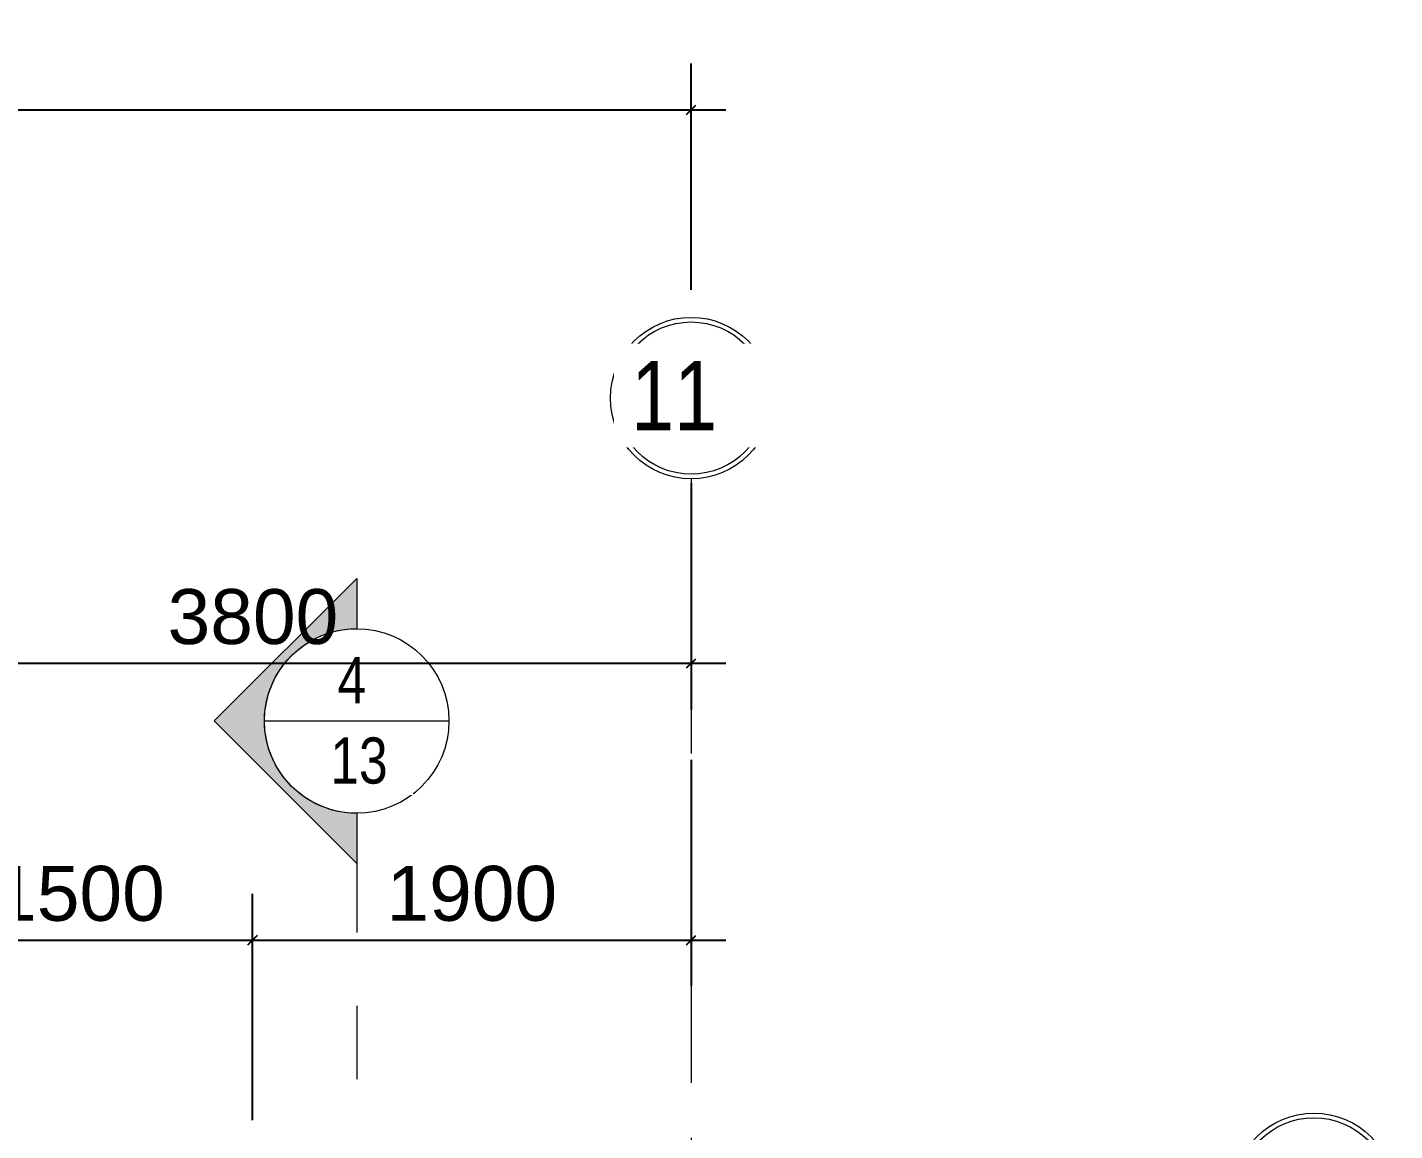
# Model space of a CAD drawing. Header units: millimetres. Extents: x -20510 to 108935, y -243239 to 20306.
# Drawn here: x 34272 to 40200, y -54826 to -50043 of the extents above; entities that cross this region are included whole.
import ezdxf

# ---------------------------------------------------------------- set-up
doc = ezdxf.new("R2010")
doc.units = ezdxf.units.MM
for name, pattern in [('Abgebrochen', [714.375, 476.25, -238.125]), ('Aligning Line', [635, 317.5, -317.5]), ('Hidden', [714.375, 476.25, -238.125])]:
    doc.linetypes.add(name, pattern=pattern)
for name, color, linetype, lineweight in [('A-ANNO-DIMS', 1, 'Continuous', 9), ('G-ANNO-SYMB', 6, 'Abgebrochen', 9), ('S-GRID', 1, 'Continuous', 9), ('S-GRID-IDEN', 1, 'Continuous', 9)]:
    doc.layers.add(name, color=color, linetype=linetype, lineweight=lineweight)
doc.styles.add('Arial', font='arial.ttf', dxfattribs={"width": 0.8, "height": 250})
doc.styles.add('Arial_1', font='arial.ttf', dxfattribs={"width": 0.8, "height": 200})
doc.styles.add('Arial_5', font='arial.ttf', dxfattribs={"height": 238.125})
doc.dimstyles.new('SecretInternalLinAngDimStyle5p4736185', dxfattribs={"dimscale": 304.8, "dimtxt": 242.94927, "dimasz": 0.130208, "dimexe": 0.656168, "dimexo": 0.0625, "dimgap": 0.260417, "dimtad": 1, "dimdec": 0, "dimrnd": 100, "dimzin": 0, "dimdsep": 46, "dimtxsty": 'Arial_5', "dimblk1": 'OBLIQUE', "dimblk2": 'OBLIQUE', "dimsah": 1, "dimcen": 0.09, "dimdle": 0.492126, "dimazin": 0, "dimtfac": 1, "dimtdec": 4, "dimtix": 1, "dimtmove": 0, "dimatfit": 3, "dimfxl": 2.624672, "dimfxlon": 1, "dimtvp": 1, "dimtolj": 1, "dimtzin": 0, "dimarcsym": 2})

# ---------------------------------------------------------------- blocks, each defined once
blk = doc.blocks.new('Section - CAT DUNG-122916-03_MẶT BẰNG TẦNG 3')
at = {"layer": 'G-ANNO-SYMB', "linetype": 'Continuous'}
h = blk.add_hatch(color=256, dxfattribs=at)
edge = h.paths.add_edge_path()
edge.add_line((0.181, 0), (-2, 0))
edge.add_arc((-6, 0), 4, 0, 90)
edge.add_arc((-6, 0), 4, 90, 180)
edge.add_line((-10, 0), (-12.181, 0))
edge.add_line((-12.181, 0), (-6, 6.181))
edge.add_line((-6, 6.181), (0.181, 0))
for p, q in [((-6, 6.181), (-12.181, 0)), ((0.181, 0), (-6, 6.181)), ((-12.181, 0), (-10, 0)), ((-2, 0), (0.181, 0))]:
    blk.add_line(p, q, dxfattribs=at)
for start, end in [(360, 180), (90, 180), (0, 90), (180, 360)]:
    blk.add_arc((-6, 0), 4, start, end, dxfattribs=at)
blk = doc.blocks.new('Grid - TRUC  D1-102336-03_MẶT BẰNG TẦNG 3')
at = {"layer": 'S-GRID-IDEN'}
for radius in [3.5, 3.3]:
    blk.add_circle((0, 0), radius, dxfattribs=at)
blk = doc.blocks.new('_Oblique')
at = {"color": 0, "linetype": 'ByBlock', "lineweight": -2}
blk.add_line((-0.5, -0.5), (0.5, 0.5), dxfattribs=at)
blk = doc.blocks.new('DIMBLOCK46-03_MẶT BẰNG TẦNG 3')
at = {"layer": 'A-ANNO-DIMS', "color": 0, "lineweight": -2, "transparency": 16777216}
for p, q in [((550, -51180.9), (550, -50200)), ((37150, -51180.9), (37150, -50200)), ((400, -50400), (37300, -50400))]:
    blk.add_line(p, q, dxfattribs=at)
at = {"layer": 'Defpoints', "color": 0, "transparency": 16777216}
for p in [(37150, -50400), (550, -51200), (37150, -51200)]:
    blk.add_point(p, dxfattribs=at)
at = {"layer": 'A-ANNO-DIMS', "color": 0, "lineweight": -2, "transparency": 16777216, "xscale": 39.6875, "yscale": 39.6875, "zscale": 39.6875, "rotation": 180}
blk.add_blockref('_Oblique', (550, -50400), dxfattribs=at)
at = {"layer": 'A-ANNO-DIMS', "color": 0, "lineweight": -2, "transparency": 16777216, "xscale": 39.6875, "yscale": 39.6875, "zscale": 39.6875}
blk.add_blockref('_Oblique', (37150, -50400), dxfattribs=at)
at = {"layer": 'A-ANNO-DIMS', "color": 0, "transparency": 16777216, "insert": (18850, -50199), "char_height": 238.12, "width": 1098.878, "attachment_point": 5, "style": 'Arial_5'}
blk.add_mtext('\\A1;36600', dxfattribs=at)
blk = doc.blocks.new('DIMBLOCK56-03_MẶT BẰNG TẦNG 3')
at = {"layer": 'A-ANNO-DIMS', "color": 0, "lineweight": -2, "transparency": 16777216}
for p, q in [((33350, -52019.1), (33350, -53000)), ((37150, -52019.1), (37150, -53000)), ((33200, -52800), (37300, -52800))]:
    blk.add_line(p, q, dxfattribs=at)
at = {"layer": 'Defpoints', "color": 0, "transparency": 16777216}
for p in [(33350, -52000), (37150, -52000), (37150, -52800)]:
    blk.add_point(p, dxfattribs=at)
at = {"layer": 'A-ANNO-DIMS', "color": 0, "lineweight": -2, "transparency": 16777216, "xscale": 39.6875, "yscale": 39.6875, "zscale": 39.6875, "rotation": 180}
blk.add_blockref('_Oblique', (33350, -52800), dxfattribs=at)
at = {"layer": 'A-ANNO-DIMS', "color": 0, "lineweight": -2, "transparency": 16777216, "xscale": 39.6875, "yscale": 39.6875, "zscale": 39.6875}
blk.add_blockref('_Oblique', (37150, -52800), dxfattribs=at)
at = {"layer": 'A-ANNO-DIMS', "color": 0, "transparency": 16777216, "insert": (35250, -52599), "char_height": 238.12, "width": 879.103, "attachment_point": 5, "style": 'Arial_5'}
blk.add_mtext('\\A1;3800', dxfattribs=at)
blk = doc.blocks.new('DIMBLOCK78-03_MẶT BẰNG TẦNG 3')
at = {"layer": 'A-ANNO-DIMS', "color": 0, "lineweight": -2, "transparency": 16777216}
for p, q in [((33748, -54780.9), (33748, -53800)), ((35248, -54780.9), (35248, -53800)), ((33598, -54000), (35398, -54000))]:
    blk.add_line(p, q, dxfattribs=at)
at = {"layer": 'Defpoints', "color": 0, "transparency": 16777216}
for p in [(35248, -54000), (33748, -54800), (35248, -54800)]:
    blk.add_point(p, dxfattribs=at)
at = {"layer": 'A-ANNO-DIMS', "color": 0, "lineweight": -2, "transparency": 16777216, "xscale": 39.6875, "yscale": 39.6875, "zscale": 39.6875, "rotation": 180}
blk.add_blockref('_Oblique', (33748, -54000), dxfattribs=at)
at = {"layer": 'A-ANNO-DIMS', "color": 0, "lineweight": -2, "transparency": 16777216, "xscale": 39.6875, "yscale": 39.6875, "zscale": 39.6875}
blk.add_blockref('_Oblique', (35248, -54000), dxfattribs=at)
at = {"layer": 'A-ANNO-DIMS', "color": 0, "transparency": 16777216, "insert": (34498, -53799), "char_height": 238.12, "width": 879.103, "attachment_point": 5, "style": 'Arial_5'}
blk.add_mtext('\\A1;1500', dxfattribs=at)
blk = doc.blocks.new('DIMBLOCK79-03_MẶT BẰNG TẦNG 3')
at = {"layer": 'A-ANNO-DIMS', "color": 0, "lineweight": -2, "transparency": 16777216}
for p, q in [((37150, -53219.1), (37150, -54200)), ((35248, -54780.9), (35248, -53800)), ((35098, -54000), (37300, -54000))]:
    blk.add_line(p, q, dxfattribs=at)
at = {"layer": 'Defpoints', "color": 0, "transparency": 16777216}
for p in [(37150, -53200), (37150, -54000), (35248, -54800)]:
    blk.add_point(p, dxfattribs=at)
at = {"layer": 'A-ANNO-DIMS', "color": 0, "lineweight": -2, "transparency": 16777216, "xscale": 39.6875, "yscale": 39.6875, "zscale": 39.6875, "rotation": 180}
blk.add_blockref('_Oblique', (35248, -54000), dxfattribs=at)
at = {"layer": 'A-ANNO-DIMS', "color": 0, "lineweight": -2, "transparency": 16777216, "xscale": 39.6875, "yscale": 39.6875, "zscale": 39.6875}
blk.add_blockref('_Oblique', (37150, -54000), dxfattribs=at)
at = {"layer": 'A-ANNO-DIMS', "color": 0, "transparency": 16777216, "insert": (36199, -53799), "char_height": 238.12, "width": 879.103, "attachment_point": 5, "style": 'Arial_5'}
blk.add_mtext('\\A1;1900', dxfattribs=at)

msp = doc.modelspace()

# ---------------------------------------------------------------- linework, layer by layer
at = {"layer": 'G-ANNO-SYMB', "linetype": 'Continuous'}
msp.add_line((35300, -53049.9), (36100, -53049.9), dxfattribs=at)
at = {"layer": 'G-ANNO-SYMB', "linetype": 'Aligning Line'}
msp.add_line((35700, -53649.9), (35700, -74539.5), dxfattribs=at)
at = {"layer": 'S-GRID', "linetype": 'Hidden'}
msp.add_line((37150, -52000), (37150, -73000), dxfattribs=at)

# ---------------------------------------------------------------- block references
at = {"layer": 'G-ANNO-SYMB', "linetype": 'Continuous', "extrusion": (0, 0, -1), "xscale": 99.99999999999991, "yscale": 99.99999999999991, "zscale": 99.99999999999991, "rotation": 270.0000000000002}
msp.add_blockref('Section - CAT DUNG-122916-03_MẶT BẰNG TẦNG 3', (-35700, -53649.9), dxfattribs=at)
at = {"layer": 'S-GRID-IDEN', "xscale": 99.99999999999991, "yscale": 99.99999999999991, "zscale": 99.99999999999991}
for p, rotation in [((37150, -51650), 180), ((39850, -55100), 90)]:
    msp.add_blockref('Grid - TRUC  D1-102336-03_MẶT BẰNG TẦNG 3', p, dxfattribs=dict(at, rotation=rotation))

# ---------------------------------------------------------------- dimensions: what is measured, and where the dimension line sits
at = {"layer": 'A-ANNO-DIMS'}
for base, p1, p2, override, picture, middle in [((37150, -50400), (550, -51200), (37150, -51200), {"dimpost": '<>', "dimfxl": 36600}, 'DIMBLOCK46-03_MẶT BẰNG TẦNG 3', (18850, -50199)), ((35248, -54000), (33748, -54800), (35248, -54800), {"dimpost": '<>', "dimfxl": 1500}, 'DIMBLOCK78-03_MẶT BẰNG TẦNG 3', (34498, -53799))]:
    dim = msp.add_linear_dim(base=base, p1=p1, p2=p2, dimstyle='SecretInternalLinAngDimStyle5p4736185', override=override, dxfattribs=at)
    dim.commit()
    dim.dimension.update_dxf_attribs({"geometry": picture, "text_midpoint": middle})

# ---------------------------------------------------------------- next in the draw order: texts
at = {"layer": 'G-ANNO-SYMB', "linetype": 'Continuous', "char_height": 200, "attachment_point": 1, "style": 'Arial', "bg_fill": 3, "box_fill_scale": 1.25, "bg_fill_color": 9, "bg_fill_true_color": 13158600, "bg_fill_transparency": 0}
for s, insert, width in [('4', (35616.6, -52772.9), 153.924), ('13', (35585.6, -53121.4), 307.848)]:
    msp.add_mtext(s, dxfattribs=dict(at, insert=insert, width=width))
at = {"layer": 'S-GRID-IDEN', "insert": (36890.2, -51489.2), "char_height": 300, "width": 577.215, "attachment_point": 1, "style": 'Arial_1', "bg_fill": 3, "box_fill_scale": 1.25, "bg_fill_color": 9, "bg_fill_true_color": 13158600, "bg_fill_transparency": 0}
msp.add_mtext('11', dxfattribs=at)

# ---------------------------------------------------------------- next in the draw order: dimensions: what is measured, and where the dimension line sits
at = {"layer": 'A-ANNO-DIMS'}
for base, p1, p2, override, picture, middle in [((37150, -52800), (33350, -52000), (37150, -52000), {"dimpost": '<>', "dimfxl": 3800}, 'DIMBLOCK56-03_MẶT BẰNG TẦNG 3', (35250, -52599)), ((37150, -54000), (35248, -54800), (37150, -53200), {"dimpost": '<>', "dimfxl": 2485.474949}, 'DIMBLOCK79-03_MẶT BẰNG TẦNG 3', (36199, -53799))]:
    dim = msp.add_linear_dim(base=base, p1=p1, p2=p2, dimstyle='SecretInternalLinAngDimStyle5p4736185', override=override, dxfattribs=at)
    dim.commit()
    dim.dimension.update_dxf_attribs({"geometry": picture, "text_midpoint": middle})

doc.saveas('drawing.dxf')
